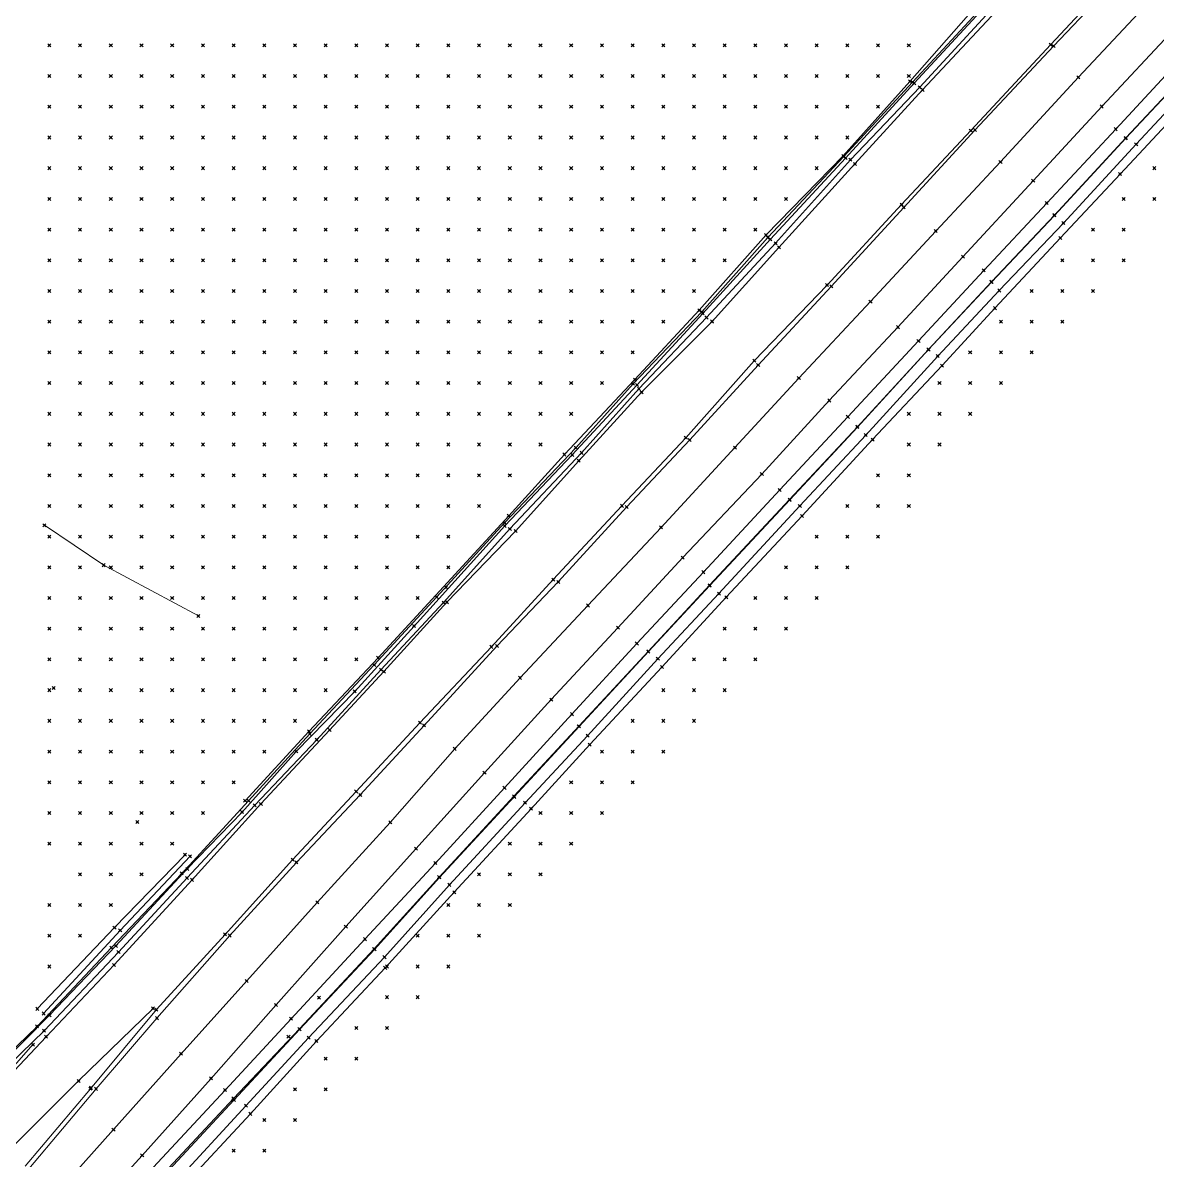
# Model space of a CAD drawing. Header units: metres. Extents: x 441556 to 446409, y 432338 to 461058.
# Drawn here: x 442041.4 to 442152.3, y 454195.7 to 454306.9 of the extents above; entities that cross this region are included whole.
import ezdxf

# ---------------------------------------------------------------- set-up
doc = ezdxf.new("R2010")
doc.units = ezdxf.units.M
doc.header["$MEASUREMENT"] = 0
doc.header["$PDMODE"] = 35
doc.header["$PDSIZE"] = 0.15
for name, color, linetype, lineweight in [('DTM-BRE-RevN_GRP_ CAROSABIL', 2, 'Continuous', 0), ('DTM-BRE-RevN_GRP_ACOSTAMENT', 2, 'Continuous', 0), ('DTM-BRE-RevN_GRP_AX', 2, 'Continuous', 0), ('DTM-BRE-RevN_GRP_PARAPET METALIC', 2, 'Continuous', 0), ('DTM-BRE-RevN_GRP_PARAPET NEW JERSEY', 2, 'Continuous', 0), ('DTM-BRE-RevN_GRP_SANT BETON SUS', 2, 'Continuous', 0), ('DTM-BRE-RevN_GRP_SANT PAMANT JOS', 2, 'Continuous', 0), ('DTM-BRE-RevN_GRP_TALUZ JOS', 2, 'Continuous', 0), ('DTM-BRE-RevN_GRP_TALUZ SUS', 2, 'Continuous', 0), ('DTM-BRE-RevN_GRP_ZID SPRIJIN JOS', 2, 'Continuous', 0), ('DTM-BRE-RevN_GRP_ZID SPRIJIN SUS', 2, 'Continuous', 0), ('DTM-NOK-RevN_LIDAR_co_lidar', 91, 'Continuous', 0), ('DTM-NOK-RevN_RTK', 32, 'Continuous', 0)]:
    doc.layers.add(name, color=color, linetype=linetype, lineweight=lineweight)

msp = doc.modelspace()

# ---------------------------------------------------------------- linework, layer by layer
at = {"layer": 'DTM-BRE-RevN_GRP_ CAROSABIL'}
for p, q in [((442129.318, 454300.295, 360.083), (442137.532, 454309.09, 360.111)), ((442146.826, 454298.672, 359.951), (442153.893, 454306.209, 359.98)), ((442122.704, 454293.058, 360.071), (442129.318, 454300.295, 360.083)), ((442140.127, 454291.414, 359.913), (442146.826, 454298.672, 359.951)), ((442115.283, 454284.91, 360.071), (442122.704, 454293.058, 360.071)), ((442133.267, 454283.988, 359.922), (442140.127, 454291.414, 359.913)), ((442108.746, 454277.665, 360.064), (442115.283, 454284.91, 360.071)), ((442126.91, 454277.111, 359.895), (442133.267, 454283.988, 359.922)), ((442101.859, 454270.751, 360.008), (442108.746, 454277.665, 360.064)), ((442120.203, 454269.953, 359.883), (442126.91, 454277.111, 359.895)), ((442095.72, 454264.072, 360.008), (442101.859, 454270.751, 360.008)), ((442113.611, 454262.762, 359.904), (442120.203, 454269.953, 359.883)), ((442089.541, 454257.199, 359.989), (442095.72, 454264.072, 360.008)), ((442105.883, 454254.597, 359.86), (442113.611, 454262.762, 359.904)), ((442082.842, 454250.25, 359.94), (442089.541, 454257.199, 359.989)), ((442099.542, 454247.751, 359.815), (442105.883, 454254.597, 359.86)), ((442076.671, 454243.463, 359.933), (442082.842, 454250.25, 359.94)), ((442093.027, 454240.733, 359.782), (442099.542, 454247.751, 359.815)), ((442071.366, 454237.753, 359.907), (442076.671, 454243.463, 359.933)), ((442086.505, 454233.594, 359.746), (442093.027, 454240.733, 359.782)), ((442064.653, 454230.538, 359.913), (442071.366, 454237.753, 359.907)), ((442079.804, 454226.168, 359.738), (442086.505, 454233.594, 359.746)), ((442057.93, 454223.126, 360.051), (442064.653, 454230.538, 359.913)), ((442072.96, 454218.561, 359.812), (442079.804, 454226.168, 359.738)), ((442050.313, 454214.808, 359.957), (442057.93, 454223.126, 360.051)), ((442066.12, 454210.896, 359.904), (442072.96, 454218.561, 359.812)), ((442043.668, 454207.798, 359.972), (442050.313, 454214.808, 359.957)), ((442059.783, 454203.73, 360.023), (442066.12, 454210.896, 359.904)), ((442036.666, 454200.374, 359.946), (442043.668, 454207.798, 359.972)), ((442053.057, 454196.206, 360.142), (442059.783, 454203.73, 360.023)), ((442046.368, 454188.865, 360.224), (442053.057, 454196.206, 360.142))]:
    msp.add_line(p, q, dxfattribs=at)
at = {"layer": 'DTM-BRE-RevN_GRP_ACOSTAMENT'}
for p, q in [((442149.178, 454295.596, 359.875), (442157.001, 454303.983, 359.86)), ((442142.2, 454288.06, 359.821), (442149.178, 454295.596, 359.875)), ((442136.042, 454281.54, 359.831), (442142.2, 454288.06, 359.821)), ((442129.882, 454274.937, 359.814), (442136.042, 454281.54, 359.831)), ((442122.944, 454267.382, 359.776), (442129.882, 454274.937, 359.814)), ((442116.327, 454260.267, 359.762), (442122.944, 454267.382, 359.776)), ((442108.508, 454251.903, 359.76), (442116.327, 454260.267, 359.762)), ((442102.51, 454245.432, 359.748), (442108.508, 454251.903, 359.76)), ((442095.725, 454238.125, 359.689), (442102.51, 454245.432, 359.748)), ((442089.385, 454231.289, 359.685), (442095.725, 454238.125, 359.689)), ((442082.078, 454223.397, 359.699), (442089.385, 454231.289, 359.685)), ((442075.726, 454216.38, 359.756), (442082.078, 454223.397, 359.699)), ((442068.424, 454208.562, 359.87), (442075.726, 454216.38, 359.756)), ((442061.982, 454201.777, 359.989), (442068.424, 454208.562, 359.87)), ((442054.719, 454193.974, 360.151), (442061.982, 454201.777, 359.989))]:
    msp.add_line(p, q, dxfattribs=at)
at = {"layer": 'DTM-BRE-RevN_GRP_AX'}
for p, q in [((442144.545, 454301.519, 360.037), (442150.877, 454308.274, 360.06)), ((442136.935, 454293.251, 360.005), (442144.545, 454301.519, 360.037)), ((442130.608, 454286.5, 360.006), (442136.935, 454293.251, 360.005)), ((442124.225, 454279.614, 359.987), (442130.608, 454286.5, 360.006)), ((442117.225, 454272.135, 360.007), (442124.225, 454279.614, 359.987)), ((442110.984, 454265.354, 359.976), (442117.225, 454272.135, 360.007)), ((442103.758, 454257.554, 359.967), (442110.984, 454265.354, 359.976)), ((442096.613, 454249.923, 359.916), (442103.758, 454257.554, 359.967)), ((442089.987, 454242.861, 359.866), (442096.613, 454249.923, 359.916)), ((442083.603, 454235.924, 359.839), (442089.987, 454242.861, 359.866)), ((442077.293, 454228.73, 359.825), (442083.603, 454235.924, 359.839)), ((442070.164, 454220.918, 359.872), (442077.293, 454228.73, 359.825)), ((442063.27, 454213.254, 359.952), (442070.164, 454220.918, 359.872)), ((442056.851, 454206.133, 360.061), (442063.27, 454213.254, 359.952)), ((442054.122, 454210.569, 360.044), (442046.848, 454203.481, 360.079)), ((442050.254, 454198.722, 360.094), (442056.851, 454206.133, 360.061)), ((442046.848, 454203.481, 360.079), (442040.258, 454196.908, 360.046)), ((442043.318, 454190.999, 360.149), (442050.254, 454198.722, 360.094))]:
    msp.add_line(p, q, dxfattribs=at)
at = {"layer": 'DTM-BRE-RevN_GRP_PARAPET METALIC'}
for p, q in [((442148.189, 454296.458, 359.878), (442155.943, 454304.826, 359.913)), ((442141.451, 454289.236, 359.858), (442148.189, 454296.458, 359.878)), ((442135.298, 454282.659, 359.844), (442141.451, 454289.236, 359.858)), ((442128.917, 454275.765, 359.826), (442135.298, 454282.659, 359.844)), ((442122.01, 454268.354, 359.826), (442128.917, 454275.765, 359.826)), ((442115.36, 454261.213, 359.84), (442122.01, 454268.354, 359.826)), ((442107.902, 454253.179, 359.791), (442115.36, 454261.213, 359.84)), ((442101.397, 454246.212, 359.758), (442107.902, 454253.179, 359.791)), ((442095.053, 454239.307, 359.726), (442101.397, 454246.212, 359.758)), ((442088.464, 454232.113, 359.695), (442095.053, 454239.307, 359.726)), ((442081.705, 454224.765, 359.703), (442088.464, 454232.113, 359.695)), ((442074.824, 454217.332, 359.795), (442081.705, 454224.765, 359.703)), ((442067.609, 454209.562, 359.893), (442074.824, 454217.332, 359.795)), ((442061.152, 454202.583, 360.011), (442067.609, 454209.562, 359.893)), ((442038.214, 454202.322, 359.839), (442042.377, 454207.029, 359.802)), ((442054.143, 454195.019, 360.164), (442061.152, 454202.583, 360.011))]:
    msp.add_line(p, q, dxfattribs=at)
at = {"layer": 'DTM-BRE-RevN_GRP_PARAPET NEW JERSEY'}
for p, q in [((442147.919, 454311.251, 360.178), (442141.838, 454304.717, 360.16)), ((442142.113, 454304.573, 360.118), (442148.294, 454311.06, 360.175)), ((442141.838, 454304.717, 360.16), (442134.035, 454296.314, 360.054)), ((442134.429, 454296.364, 360.046), (442142.113, 454304.573, 360.118)), ((442134.035, 454296.314, 360.054), (442127.265, 454289.081, 360.119)), ((442127.481, 454288.807, 360.099), (442134.429, 454296.364, 360.046)), ((442127.265, 454289.081, 360.119), (442119.978, 454281.225, 360.117)), ((442120.392, 454281.092, 360.092), (442127.481, 454288.807, 360.099)), ((442119.978, 454281.225, 360.117), (442112.876, 454273.837, 360.107)), ((442113.253, 454273.41, 360.07), (442120.392, 454281.092, 360.092)), ((442112.876, 454273.837, 360.107), (442106.181, 454266.314, 360.166)), ((442106.558, 454266.095, 360.083), (442113.253, 454273.41, 360.07)), ((442106.181, 454266.314, 360.166), (442099.933, 454259.661, 360.088)), ((442100.396, 454259.534, 360.076), (442106.558, 454266.095, 360.083)), ((442099.933, 454259.661, 360.088), (442093.224, 454252.456, 360.076)), ((442093.716, 454252.23, 360.074), (442100.396, 454259.534, 360.076)), ((442093.224, 454252.456, 360.076), (442087.178, 454245.889, 360.017)), ((442087.724, 454245.964, 360.054), (442093.716, 454252.23, 360.074)), ((442080.603, 454238.207, 360.014), (442087.724, 454245.964, 360.054)), ((442087.178, 454245.889, 360.017), (442080.198, 454238.471, 359.983)), ((442080.198, 454238.471, 359.983), (442073.966, 454231.752, 359.97)), ((442074.366, 454231.42, 359.958), (442080.603, 454238.207, 360.014)), ((442073.966, 454231.752, 359.97), (442067.76, 454225.091, 360.052)), ((442068.12, 454224.833, 360.008), (442074.366, 454231.42, 359.958)), ((442067.76, 454225.091, 360.052), (442061.156, 454217.799, 360.003)), ((442061.608, 454217.686, 359.991), (442068.12, 454224.833, 360.008)), ((442061.156, 454217.799, 360.003), (442054.444, 454210.444, 360.031)), ((442054.498, 454209.613, 360.048), (442061.608, 454217.686, 359.991)), ((442054.444, 454210.444, 360.031), (442048, 454202.72, 360.095)), ((442048.551, 454202.711, 360.081), (442054.498, 454209.613, 360.048)), ((442048, 454202.72, 360.095), (442041.626, 454195.147, 360.116)), ((442041.989, 454194.9, 360.191), (442048.551, 454202.711, 360.081))]:
    msp.add_line(p, q, dxfattribs=at)
at = {"layer": 'DTM-BRE-RevN_GRP_SANT BETON SUS'}
for p, q in [((442128.336, 454301.043, 359.952), (442136.539, 454309.884, 359.992)), ((442137.128, 454309.337, 359.967), (442129.036, 454300.554, 359.957)), ((442121.609, 454293.788, 359.906), (442128.336, 454301.043, 359.952)), ((442129.036, 454300.554, 359.957), (442122.269, 454293.467, 359.924)), ((442114.19, 454285.874, 359.946), (442121.609, 454293.788, 359.906)), ((442122.269, 454293.467, 359.924), (442114.956, 454285.307, 359.923)), ((442107.746, 454278.596, 359.935), (442114.19, 454285.874, 359.946)), ((442114.956, 454285.307, 359.923), (442108.199, 454278.056, 359.95)), ((442101.026, 454271.59, 359.958), (442107.746, 454278.596, 359.935)), ((442108.199, 454278.056, 359.95), (442101.595, 454271.088, 359.912)), ((442095.436, 454265.335, 359.88), (442101.026, 454271.59, 359.958)), ((442101.595, 454271.088, 359.912), (442095.998, 454264.834, 359.882)), ((442088.475, 454258.012, 359.852), (442095.436, 454265.335, 359.88)), ((442095.998, 454264.834, 359.882), (442088.981, 454257.403, 359.842)), ((442081.835, 454250.757, 359.852), (442088.475, 454258.012, 359.852)), ((442088.981, 454257.403, 359.842), (442082.507, 454250.211, 359.824)), ((442075.723, 454244.122, 359.804), (442081.835, 454250.757, 359.852)), ((442082.507, 454250.211, 359.824), (442076.385, 454243.645, 359.804)), ((442069.429, 454237.385, 359.811), (442075.723, 454244.122, 359.804)), ((442076.385, 454243.645, 359.804), (442070.115, 454236.816, 359.804)), ((442063.449, 454230.848, 359.791), (442069.429, 454237.385, 359.811)), ((442070.115, 454236.816, 359.804), (442064.059, 454230.411, 359.823)), ((442056.924, 454223.754, 359.752), (442063.449, 454230.848, 359.791)), ((442064.059, 454230.411, 359.823), (442057.44, 454223.314, 359.797)), ((442050.042, 454216.504, 359.725), (442056.924, 454223.754, 359.752)), ((442057.44, 454223.314, 359.797), (442050.738, 454216.064, 359.801)), ((442042.783, 454208.808, 359.707), (442050.042, 454216.504, 359.725)), ((442050.738, 454216.064, 359.801), (442043.467, 454208.382, 359.752)), ((442037.904, 454204.076, 359.64), (442042.783, 454208.808, 359.707)), ((442043.467, 454208.382, 359.752), (442038.627, 454203.671, 359.65))]:
    msp.add_line(p, q, dxfattribs=at)
at = {"layer": 'DTM-BRE-RevN_GRP_SANT PAMANT JOS'}
for p, q in [((442128.501, 454300.95, 359.734), (442136.698, 454309.827, 359.793)), ((442121.799, 454293.629, 359.712), (442128.501, 454300.95, 359.734)), ((442114.441, 454285.694, 359.74), (442121.799, 454293.629, 359.712)), ((442107.837, 454278.462, 359.747), (442114.441, 454285.694, 359.74)), ((442101.407, 454271.458, 359.73), (442107.837, 454278.462, 359.747)), ((442095.086, 454264.645, 359.725), (442101.407, 454271.458, 359.73)), ((442088.481, 454257.703, 359.697), (442095.086, 454264.645, 359.725)), ((442079.62, 454247.92, 359.683), (442088.481, 454257.703, 359.697)), ((442073.824, 454241.533, 359.669), (442079.62, 454247.92, 359.683)), ((442068.102, 454235.671, 359.626), (442073.824, 454241.533, 359.669)), ((442062.815, 454229.749, 359.578), (442068.102, 454235.671, 359.626)), ((442057.455, 454224.196, 359.606), (442062.815, 454229.749, 359.578)), ((442050.478, 454216.674, 359.553), (442057.455, 454224.196, 359.606)), ((442043.995, 454209.892, 359.509), (442050.478, 454216.674, 359.553)), ((442038.083, 454203.921, 359.604), (442043.995, 454209.892, 359.509))]:
    msp.add_line(p, q, dxfattribs=at)
at = {"layer": 'DTM-BRE-RevN_GRP_TALUZ JOS'}
for p, q in [((442128.088, 454301.126, 359.951), (442136.146, 454310.292, 359.916)), ((442121.564, 454293.845, 359.921), (442128.088, 454301.126, 359.951)), ((442114.02, 454286.12, 359.883), (442121.564, 454293.845, 359.921)), ((442107.497, 454278.761, 359.925), (442114.02, 454286.12, 359.883)), ((442101.212, 454271.995, 359.986), (442107.497, 454278.761, 359.925)), ((442094.313, 454264.674, 359.944), (442101.212, 454271.995, 359.986)), ((442088.887, 454258.687, 359.887), (442094.313, 454264.674, 359.944)), ((442076.113, 454244.81, 359.865), (442088.887, 454258.687, 359.887)), ((442069.35, 454237.625, 359.796), (442076.113, 454244.81, 359.865)), ((442063.119, 454230.852, 359.807), (442069.35, 454237.625, 359.796))]:
    msp.add_line(p, q, dxfattribs=at)
at = {"layer": 'DTM-BRE-RevN_GRP_TALUZ SUS'}
for p, q in [((442043.504, 454257.766, 384.987), (442049.296, 454253.862, 379.798)), ((442049.296, 454253.862, 379.798), (442058.547, 454248.901, 373.998))]:
    msp.add_line(p, q, dxfattribs=at)
at = {"layer": 'DTM-BRE-RevN_GRP_ZID SPRIJIN JOS'}
for p, q in [((442154.065, 454297.903, 355.5), (442148.619, 454292.073, 355.509)), ((442148.619, 454292.073, 355.509), (442142.79, 454285.824, 355.528)), ((442142.79, 454285.824, 355.528), (442136.384, 454278.968, 355.521)), ((442136.384, 454278.968, 355.521), (442131.227, 454273.358, 355.55)), ((442131.227, 454273.358, 355.55), (442124.438, 454266.126, 355.722)), ((442124.438, 454266.126, 355.722), (442117.546, 454258.679, 355.561)), ((442117.546, 454258.679, 355.561), (442110.138, 454250.733, 355.558)), ((442110.138, 454250.733, 355.558), (442103.842, 454243.911, 355.569)), ((442103.842, 454243.911, 355.569), (442096.788, 454236.33, 355.614)), ((442096.788, 454236.33, 355.614), (442091.055, 454230.072, 355.493)), ((442091.055, 454230.072, 355.493), (442083.548, 454221.91, 355.51)), ((442050.904, 454218.189, 359.696), (442057.739, 454225.423, 359.908)), ((442083.548, 454221.91, 355.51), (442076.802, 454214.53, 355.521)), ((442043.426, 454210.066, 359.708), (442050.904, 454218.189, 359.696)), ((442076.802, 454214.53, 355.521), (442070.077, 454207.377, 355.682)), ((442070.077, 454207.377, 355.682), (442063.627, 454200.27, 355.606)), ((442063.627, 454200.27, 355.606), (442055.904, 454191.975, 355.683))]:
    msp.add_line(p, q, dxfattribs=at)
at = {"layer": 'DTM-BRE-RevN_GRP_ZID SPRIJIN SUS'}
for p, q in [((442149.173, 454295.561, 359.896), (442157.024, 454303.942, 359.972)), ((442157.883, 454303.264, 360.013), (442150.192, 454294.983, 359.932)), ((442142.205, 454288.027, 359.844), (442149.173, 454295.561, 359.896)), ((442150.192, 454294.983, 359.932), (442143.075, 454287.288, 359.869)), ((442136.056, 454281.522, 359.862), (442142.205, 454288.027, 359.844)), ((442143.075, 454287.288, 359.869), (442136.807, 454280.696, 359.846)), ((442129.9, 454274.925, 359.827), (442136.056, 454281.522, 359.862)), ((442136.807, 454280.696, 359.846), (442130.8, 454274.289, 359.842)), ((442122.95, 454267.351, 359.827), (442129.9, 454274.925, 359.827)), ((442130.8, 454274.289, 359.842), (442123.758, 454266.569, 359.836)), ((442116.341, 454260.248, 359.82), (442122.95, 454267.351, 359.827)), ((442123.758, 454266.569, 359.836), (442117.324, 454259.646, 359.889)), ((442108.514, 454251.87, 359.867), (442116.341, 454260.248, 359.82)), ((442117.324, 454259.646, 359.889), (442109.417, 454251.086, 359.854)), ((442102.529, 454245.421, 359.826), (442108.514, 454251.87, 359.867)), ((442109.417, 454251.086, 359.854), (442103.447, 454244.723, 359.806)), ((442095.754, 454238.12, 359.8), (442102.529, 454245.421, 359.826)), ((442103.447, 454244.723, 359.806), (442096.577, 454237.207, 359.79)), ((442089.414, 454231.231, 359.756), (442095.754, 454238.12, 359.8)), ((442096.577, 454237.207, 359.79), (442090.466, 454230.662, 359.769)), ((442082.103, 454223.362, 359.781), (442089.414, 454231.231, 359.756)), ((442090.466, 454230.662, 359.769), (442083.077, 454222.639, 359.782)), ((442057.248, 454225.577, 361.723), (442050.349, 454218.46, 362.32)), ((442075.767, 454216.328, 359.813), (442082.103, 454223.362, 359.781)), ((442083.077, 454222.639, 359.782), (442076.736, 454215.569, 359.812)), ((442050.349, 454218.46, 362.32), (442042.805, 454210.521, 363.006)), ((442068.456, 454208.529, 359.863), (442075.767, 454216.328, 359.813)), ((442076.736, 454215.569, 359.812), (442069.319, 454207.702, 359.872)), ((442062.015, 454201.609, 359.896), (442068.456, 454208.529, 359.863)), ((442069.319, 454207.702, 359.872), (442063.188, 454201.056, 359.9)), ((442054.831, 454193.884, 359.921), (442062.015, 454201.609, 359.896)), ((442063.188, 454201.056, 359.9), (442055.736, 454192.977, 359.942))]:
    msp.add_line(p, q, dxfattribs=at)
at = {"layer": 'DTM-NOK-RevN_LIDAR_co_lidar'}
for p in [(442043.991, 454304.642, 412.219), (442046.99, 454304.642, 410.718), (442049.989, 454304.642, 409.358), (442052.989, 454304.642, 407.999), (442055.988, 454304.642, 406.339), (442058.988, 454304.642, 404.776), (442061.987, 454304.642, 403.3), (442064.986, 454304.642, 401.587), (442067.986, 454304.642, 399.807), (442070.985, 454304.642, 398.123), (442073.984, 454304.642, 396.471), (442076.984, 454304.642, 394.734), (442079.983, 454304.642, 392.881), (442082.982, 454304.642, 391.569), (442085.982, 454304.642, 389.519), (442088.981, 454304.642, 387.37), (442091.98, 454304.642, 386.118), (442094.98, 454304.642, 384.931), (442097.979, 454304.642, 383.715), (442100.978, 454304.642, 382.396), (442103.978, 454304.642, 380.742), (442106.977, 454304.642, 378.959), (442109.976, 454304.642, 377.028), (442112.976, 454304.642, 374.869), (442115.975, 454304.642, 373.033), (442118.974, 454304.642, 370.514), (442121.974, 454304.642, 367.187), (442124.973, 454304.642, 364.562), (442127.972, 454304.642, 362.217), (442043.991, 454301.643, 410.797), (442046.99, 454301.643, 409.263), (442049.989, 454301.643, 407.78), (442052.989, 454301.643, 406.236), (442055.988, 454301.643, 404.867), (442058.988, 454301.643, 403.531), (442061.987, 454301.643, 401.809), (442064.986, 454301.643, 400.118), (442067.986, 454301.643, 398.398), (442070.985, 454301.643, 396.77), (442073.984, 454301.643, 395.064), (442076.984, 454301.643, 393.323), (442079.983, 454301.643, 391.478), (442082.982, 454301.643, 390.266), (442085.982, 454301.643, 388.035), (442088.981, 454301.643, 386.051), (442091.98, 454301.643, 384.875), (442094.98, 454301.643, 383.861), (442097.979, 454301.643, 382.641), (442100.978, 454301.643, 381.199), (442103.978, 454301.643, 379.643), (442106.977, 454301.643, 377.814), (442109.976, 454301.643, 375.808), (442112.976, 454301.643, 373.779), (442115.975, 454301.643, 371.755), (442118.974, 454301.643, 368.738), (442121.974, 454301.643, 365.209), (442124.973, 454301.643, 362.741), (442127.972, 454301.643, 360.911), (442043.991, 454298.644, 409.058), (442046.99, 454298.644, 407.693), (442049.989, 454298.644, 406.121), (442052.989, 454298.644, 404.458), (442055.988, 454298.644, 403.096), (442058.988, 454298.644, 401.745), (442061.987, 454298.644, 400.13), (442064.986, 454298.644, 398.566), (442067.986, 454298.644, 396.844), (442070.985, 454298.644, 395.304), (442073.984, 454298.644, 393.594), (442076.984, 454298.644, 391.779), (442079.983, 454298.644, 390.21), (442082.982, 454298.644, 388.427), (442085.982, 454298.644, 386.472), (442088.981, 454298.644, 384.813), (442091.98, 454298.644, 383.731), (442094.98, 454298.644, 382.765), (442097.979, 454298.644, 381.483), (442100.978, 454298.644, 379.91), (442103.978, 454298.644, 378.401), (442106.977, 454298.644, 376.619), (442109.976, 454298.644, 374.675), (442112.976, 454298.644, 372.733), (442115.975, 454298.644, 369.84), (442118.974, 454298.644, 366.238), (442121.974, 454298.644, 363.125), (442124.973, 454298.644, 360.969), (442043.991, 454295.644, 406.994), (442046.99, 454295.644, 405.802), (442049.989, 454295.644, 404.39), (442052.989, 454295.644, 402.882), (442055.988, 454295.644, 401.391), (442058.988, 454295.644, 399.878), (442061.987, 454295.644, 398.406), (442064.986, 454295.644, 396.966), (442067.986, 454295.644, 395.286), (442070.985, 454295.644, 393.722), (442073.984, 454295.644, 392.037), (442076.984, 454295.644, 390.171), (442079.983, 454295.644, 388.678), (442082.982, 454295.644, 386.507), (442085.982, 454295.644, 384.933), (442088.981, 454295.644, 383.585), (442091.98, 454295.644, 382.58), (442094.98, 454295.644, 381.602), (442097.979, 454295.644, 380.126), (442100.978, 454295.644, 378.604), (442103.978, 454295.644, 377.113), (442106.977, 454295.644, 375.384), (442109.976, 454295.644, 373.523), (442112.976, 454295.644, 371.325), (442115.975, 454295.644, 367.613), (442118.974, 454295.644, 363.641), (442121.974, 454295.644, 361.259), (442043.991, 454292.645, 405.332), (442046.99, 454292.645, 404.033), (442049.989, 454292.645, 402.696), (442052.989, 454292.645, 401.272), (442055.988, 454292.645, 399.747), (442058.988, 454292.645, 398.165), (442061.987, 454292.645, 396.69), (442064.986, 454292.645, 395.397), (442067.986, 454292.645, 393.843), (442070.985, 454292.645, 392.102), (442073.984, 454292.645, 390.452), (442076.984, 454292.645, 388.584), (442079.983, 454292.645, 386.962), (442082.982, 454292.645, 384.989), (442085.982, 454292.645, 383.566), (442088.981, 454292.645, 382.495), (442091.98, 454292.645, 381.476), (442094.98, 454292.645, 380.237), (442097.979, 454292.645, 378.669), (442100.978, 454292.645, 377.2), (442103.978, 454292.645, 375.729), (442106.977, 454292.645, 373.99), (442109.976, 454292.645, 372.126), (442112.976, 454292.645, 369.135), (442115.975, 454292.645, 364.912), (442118.974, 454292.645, 361.518), (442151.967, 454292.645, 355.57), (442043.991, 454289.646, 403.989), (442046.99, 454289.646, 402.565), (442049.989, 454289.646, 401.159), (442052.989, 454289.646, 399.641), (442055.988, 454289.646, 397.955), (442058.988, 454289.646, 396.283), (442061.987, 454289.646, 394.852), (442064.986, 454289.646, 393.629), (442067.986, 454289.646, 392.146), (442070.985, 454289.646, 390.447), (442073.984, 454289.646, 388.775), (442076.984, 454289.646, 386.951), (442079.983, 454289.646, 385.29), (442082.982, 454289.646, 383.513), (442085.982, 454289.646, 382.312), (442088.981, 454289.646, 381.373), (442091.98, 454289.646, 380.35), (442094.98, 454289.646, 378.761), (442097.979, 454289.646, 377.282), (442100.978, 454289.646, 375.725), (442103.978, 454289.646, 374.26), (442106.977, 454289.646, 372.492), (442109.976, 454289.646, 369.901), (442112.976, 454289.646, 365.801), (442115.975, 454289.646, 361.995), (442148.968, 454289.646, 355.554), (442151.967, 454289.646, 355.378), (442043.991, 454286.646, 402.413), (442046.99, 454286.646, 400.958), (442049.989, 454286.646, 399.528), (442052.989, 454286.646, 398.016), (442055.988, 454286.646, 396.35), (442058.988, 454286.646, 394.674), (442061.987, 454286.646, 393.152), (442064.986, 454286.646, 391.829), (442067.986, 454286.646, 390.473), (442070.985, 454286.646, 388.811), (442073.984, 454286.646, 387.083), (442076.984, 454286.646, 385.381), (442079.983, 454286.646, 383.632), (442082.982, 454286.646, 381.981), (442085.982, 454286.646, 381.084), (442088.981, 454286.646, 380.251), (442091.98, 454286.646, 379.017), (442094.98, 454286.646, 377.4), (442097.979, 454286.646, 375.859), (442100.978, 454286.646, 374.17), (442103.978, 454286.646, 372.637), (442106.977, 454286.646, 370.276), (442109.976, 454286.646, 366.223), (442112.976, 454286.646, 362.182), (442145.968, 454286.646, 355.537), (442148.968, 454286.646, 355.366), (442043.991, 454283.647, 400.721), (442046.99, 454283.647, 399.348), (442049.989, 454283.647, 397.952), (442052.989, 454283.647, 396.386), (442055.988, 454283.647, 394.813), (442058.988, 454283.647, 393.307), (442061.987, 454283.647, 391.857), (442064.986, 454283.647, 390.438), (442067.986, 454283.647, 389.111), (442070.985, 454283.647, 387.361), (442073.984, 454283.647, 385.427), (442076.984, 454283.647, 383.712), (442079.983, 454283.647, 382.107), (442082.982, 454283.647, 380.664), (442085.982, 454283.647, 379.962), (442088.981, 454283.647, 378.903), (442091.98, 454283.647, 377.46), (442094.98, 454283.647, 375.942), (442097.979, 454283.647, 374.075), (442100.978, 454283.647, 371.99), (442103.978, 454283.647, 369.867), (442106.977, 454283.647, 366.552), (442109.976, 454283.647, 362.495), (442142.969, 454283.647, 355.733), (442145.968, 454283.647, 355.332), (442148.968, 454283.647, 355.241), (442043.991, 454280.648, 398.689), (442046.99, 454280.648, 397.429), (442049.989, 454280.648, 396.266), (442052.989, 454280.648, 394.668), (442055.988, 454280.648, 393.087), (442058.988, 454280.648, 391.729), (442061.987, 454280.648, 390.401), (442064.986, 454280.648, 388.859), (442067.986, 454280.648, 387.499), (442070.985, 454280.648, 385.724), (442073.984, 454280.648, 384.009), (442076.984, 454280.648, 382.125), (442079.983, 454280.648, 380.706), (442082.982, 454280.648, 379.616), (442085.982, 454280.648, 378.897), (442088.981, 454280.648, 377.486), (442091.98, 454280.648, 375.894), (442094.98, 454280.648, 374.343), (442097.979, 454280.648, 372.006), (442100.978, 454280.648, 368.822), (442103.978, 454280.648, 365.522), (442106.977, 454280.648, 362.589), (442139.97, 454280.648, 355.465), (442142.969, 454280.648, 355.391), (442145.968, 454280.648, 355.221), (442043.991, 454277.648, 396.702), (442046.99, 454277.648, 395.525), (442049.989, 454277.648, 394.382), (442052.989, 454277.648, 392.746), (442055.988, 454277.648, 391.133), (442058.988, 454277.648, 389.867), (442061.987, 454277.648, 388.454), (442064.986, 454277.648, 387.042), (442067.986, 454277.648, 385.835), (442070.985, 454277.648, 384.098), (442073.984, 454277.648, 382.435), (442076.984, 454277.648, 380.659), (442079.983, 454277.648, 379.35), (442082.982, 454277.648, 378.554), (442085.982, 454277.648, 377.59), (442088.981, 454277.648, 376.13), (442091.98, 454277.648, 374.436), (442094.98, 454277.648, 372.643), (442097.979, 454277.648, 369.773), (442100.978, 454277.648, 365.973), (442103.978, 454277.648, 362.34), (442136.97, 454277.648, 355.571), (442139.97, 454277.648, 355.338), (442142.969, 454277.648, 355.234), (442043.991, 454274.649, 394.999), (442046.99, 454274.649, 393.465), (442049.989, 454274.649, 392.283), (442052.989, 454274.649, 390.943), (442055.988, 454274.649, 389.378), (442058.988, 454274.649, 387.993), (442061.987, 454274.649, 386.644), (442064.986, 454274.649, 385.502), (442067.986, 454274.649, 384.14), (442070.985, 454274.649, 382.373), (442073.984, 454274.649, 380.838), (442076.984, 454274.649, 379.205), (442079.983, 454274.649, 378.229), (442082.982, 454274.649, 377.407), (442085.982, 454274.649, 376.04), (442088.981, 454274.649, 374.699), (442091.98, 454274.649, 372.75), (442094.98, 454274.649, 371.029), (442097.979, 454274.649, 366.493), (442100.978, 454274.649, 362.85), (442133.971, 454274.649, 355.787), (442136.97, 454274.649, 355.357), (442139.97, 454274.649, 355.238), (442043.991, 454271.65, 393.492), (442046.99, 454271.65, 391.809), (442049.989, 454271.65, 390.262), (442052.989, 454271.65, 389.021), (442055.988, 454271.65, 387.618), (442058.988, 454271.65, 386.126), (442061.987, 454271.65, 384.816), (442064.986, 454271.65, 383.672), (442067.986, 454271.65, 382.481), (442070.985, 454271.65, 380.663), (442073.984, 454271.65, 379.145), (442076.984, 454271.65, 377.946), (442079.983, 454271.65, 377.041), (442082.982, 454271.65, 375.787), (442085.982, 454271.65, 374.291), (442088.981, 454271.65, 372.902), (442091.98, 454271.65, 371.089), (442094.98, 454271.65, 368.68), (442097.979, 454271.65, 363.559), (442130.972, 454271.65, 355.981), (442133.971, 454271.65, 355.444), (442136.97, 454271.65, 355.255), (442043.991, 454268.65, 391.449), (442046.99, 454268.65, 390.34), (442049.989, 454268.65, 388.698), (442052.989, 454268.65, 386.824), (442055.988, 454268.65, 385.457), (442058.988, 454268.65, 384.345), (442061.987, 454268.65, 383.033), (442064.986, 454268.65, 381.764), (442067.986, 454268.65, 380.415), (442070.985, 454268.65, 378.93), (442073.984, 454268.65, 377.513), (442076.984, 454268.65, 376.519), (442079.983, 454268.65, 375.17), (442082.982, 454268.65, 373.321), (442085.982, 454268.65, 372.07), (442088.981, 454268.65, 370.776), (442091.98, 454268.65, 369.024), (442094.98, 454268.65, 364.023), (442127.972, 454268.65, 355.841), (442130.972, 454268.65, 355.449), (442133.971, 454268.65, 355.321), (442043.991, 454265.651, 389.607), (442046.99, 454265.651, 388.313), (442049.989, 454265.651, 386.805), (442052.989, 454265.651, 385.018), (442055.988, 454265.651, 383.674), (442058.988, 454265.651, 382.752), (442061.987, 454265.651, 381.512), (442064.986, 454265.651, 380.481), (442067.986, 454265.651, 378.949), (442070.985, 454265.651, 377.562), (442073.984, 454265.651, 376.298), (442076.984, 454265.651, 375.174), (442079.983, 454265.651, 373.11), (442082.982, 454265.651, 370.96), (442085.982, 454265.651, 369.809), (442088.981, 454265.651, 368.5), (442091.98, 454265.651, 364.581), (442127.972, 454265.651, 355.475), (442130.972, 454265.651, 355.314), (442043.991, 454262.652, 387.47), (442046.99, 454262.652, 386.285), (442049.989, 454262.652, 385.054), (442052.989, 454262.652, 383.596), (442055.988, 454262.652, 381.951), (442058.988, 454262.652, 380.768), (442061.987, 454262.652, 380.027), (442064.986, 454262.652, 378.718), (442067.986, 454262.652, 377.317), (442070.985, 454262.652, 376.253), (442073.984, 454262.652, 375.455), (442076.984, 454262.652, 373.505), (442079.983, 454262.652, 370.979), (442082.982, 454262.652, 368.671), (442085.982, 454262.652, 366.962), (442088.981, 454262.652, 363.928), (442124.973, 454262.652, 355.495), (442127.972, 454262.652, 355.302), (442043.991, 454259.652, 385.378), (442046.99, 454259.652, 384.382), (442049.989, 454259.652, 383.093), (442052.989, 454259.652, 381.883), (442055.988, 454259.652, 380.462), (442058.988, 454259.652, 378.942), (442061.987, 454259.652, 378.14), (442064.986, 454259.652, 377.297), (442067.986, 454259.652, 376.075), (442070.985, 454259.652, 374.949), (442073.984, 454259.652, 374.065), (442076.984, 454259.652, 372.199), (442079.983, 454259.652, 369.69), (442082.982, 454259.652, 366.903), (442085.982, 454259.652, 363.903), (442121.974, 454259.652, 355.557), (442124.973, 454259.652, 355.357), (442127.972, 454259.652, 354.826), (442043.991, 454256.653, 383.346), (442046.99, 454256.653, 382.531), (442049.989, 454256.653, 381.226), (442052.989, 454256.653, 379.939), (442055.988, 454256.653, 378.751), (442058.988, 454256.653, 377.384), (442061.987, 454256.653, 376.257), (442064.986, 454256.653, 375.483), (442067.986, 454256.653, 374.23), (442070.985, 454256.653, 373.018), (442073.984, 454256.653, 371.647), (442076.984, 454256.653, 370.016), (442079.983, 454256.653, 368.503), (442082.982, 454256.653, 364.44), (442118.974, 454256.653, 355.554), (442121.974, 454256.653, 355.393), (442124.973, 454256.653, 354.953), (442043.991, 454253.654, 381.018), (442046.99, 454253.654, 380.21), (442049.989, 454253.654, 379.185), (442052.989, 454253.654, 377.977), (442055.988, 454253.654, 376.878), (442058.988, 454253.654, 375.649), (442061.987, 454253.654, 374.367), (442064.986, 454253.654, 373.376), (442067.986, 454253.654, 372.444), (442070.985, 454253.654, 371.168), (442073.984, 454253.654, 369.585), (442076.984, 454253.654, 367.764), (442079.983, 454253.654, 365.13), (442082.982, 454253.654, 361.322), (442115.975, 454253.654, 355.596), (442118.974, 454253.654, 355.393), (442121.974, 454253.654, 355.045), (442043.991, 454250.654, 378.74), (442046.99, 454250.654, 377.866), (442049.989, 454250.654, 377.091), (442052.989, 454250.654, 376.172), (442055.988, 454250.654, 375.256), (442058.988, 454250.654, 374.215), (442061.987, 454250.654, 372.464), (442064.986, 454250.654, 370.677), (442067.986, 454250.654, 369.744), (442070.985, 454250.654, 368.488), (442073.984, 454250.654, 367.236), (442076.984, 454250.654, 365.621), (442079.983, 454250.654, 361.526), (442112.976, 454250.654, 355.5), (442115.975, 454250.654, 355.349), (442118.974, 454250.654, 355.035), (442043.991, 454247.655, 376.643), (442046.99, 454247.655, 375.704), (442049.989, 454247.655, 374.926), (442052.989, 454247.655, 374.235), (442055.988, 454247.655, 373.644), (442058.988, 454247.655, 372.56), (442061.987, 454247.655, 370.432), (442064.986, 454247.655, 368.229), (442067.986, 454247.655, 367.01), (442070.985, 454247.655, 366.04), (442073.984, 454247.655, 364.58), (442076.984, 454247.655, 362.07), (442109.976, 454247.655, 355.661), (442112.976, 454247.655, 355.352), (442115.975, 454247.655, 355.03), (442043.991, 454244.655, 374.913), (442046.99, 454244.655, 373.672), (442049.989, 454244.655, 372.941), (442052.989, 454244.655, 372.574), (442055.988, 454244.655, 371.895), (442058.988, 454244.655, 370.648), (442061.987, 454244.655, 368.664), (442064.986, 454244.655, 366.127), (442067.986, 454244.655, 364.411), (442070.985, 454244.655, 363.636), (442073.984, 454244.655, 361.825), (442106.977, 454244.655, 355.703), (442109.976, 454244.655, 355.339), (442112.976, 454244.655, 355.034), (442043.991, 454241.656, 372.999), (442046.99, 454241.656, 371.8), (442049.989, 454241.656, 371.02), (442052.989, 454241.656, 370.624), (442055.988, 454241.656, 369.814), (442058.988, 454241.656, 368.587), (442061.987, 454241.656, 366.746), (442064.986, 454241.656, 364.079), (442067.986, 454241.656, 362.532), (442070.985, 454241.656, 361.487), (442103.978, 454241.656, 355.613), (442106.977, 454241.656, 355.295), (442109.976, 454241.656, 355.075), (442043.991, 454238.657, 371.389), (442046.99, 454238.657, 370.204), (442049.989, 454238.657, 369.221), (442052.989, 454238.657, 368.543), (442055.988, 454238.657, 367.539), (442058.988, 454238.657, 366.001), (442061.987, 454238.657, 364.177), (442064.986, 454238.657, 362.195), (442067.986, 454238.657, 361.094), (442100.978, 454238.657, 355.756), (442103.978, 454238.657, 355.255), (442106.977, 454238.657, 355.07), (442043.991, 454235.657, 369.918), (442046.99, 454235.657, 368.806), (442049.989, 454235.657, 367.603), (442052.989, 454235.657, 366.485), (442055.988, 454235.657, 365.299), (442058.988, 454235.657, 363.685), (442061.987, 454235.657, 362.05), (442064.986, 454235.657, 360.875), (442097.979, 454235.657, 355.787), (442100.978, 454235.657, 355.306), (442103.978, 454235.657, 355.132), (442043.991, 454232.658, 368.512), (442046.99, 454232.658, 367.392), (442049.989, 454232.658, 366.181), (442052.989, 454232.658, 364.848), (442055.988, 454232.658, 363.519), (442058.988, 454232.658, 362.193), (442061.987, 454232.658, 360.998), (442094.98, 454232.658, 355.915), (442097.979, 454232.658, 355.301), (442100.978, 454232.658, 355.188), (442043.991, 454229.659, 367.342), (442046.99, 454229.659, 366.248), (442049.989, 454229.659, 365.175), (442052.989, 454229.659, 363.911), (442055.988, 454229.659, 362.56), (442058.988, 454229.659, 361.286), (442091.98, 454229.659, 356.018), (442094.98, 454229.659, 355.363), (442097.979, 454229.659, 355.23), (442043.991, 454226.659, 366.769), (442046.99, 454226.659, 365.855), (442049.989, 454226.659, 364.855), (442052.989, 454226.659, 363.667), (442055.988, 454226.659, 362.085), (442088.981, 454226.659, 355.706), (442091.98, 454226.659, 355.328), (442094.98, 454226.659, 355.242), (442046.99, 454223.66, 365.59), (442049.989, 454223.66, 364.664), (442052.989, 454223.66, 363.024), (442085.982, 454223.66, 355.992), (442088.981, 454223.66, 355.369), (442091.98, 454223.66, 355.287), (442043.991, 454220.661, 365.101), (442046.99, 454220.661, 364.736), (442049.989, 454220.661, 363.505), (442082.982, 454220.661, 355.951), (442085.982, 454220.661, 355.37), (442088.981, 454220.661, 355.285), (442043.991, 454217.661, 364.249), (442046.99, 454217.661, 363.322), (442079.983, 454217.661, 356.357), (442082.982, 454217.661, 355.361), (442085.982, 454217.661, 355.277), (442043.991, 454214.662, 363.072), (442076.984, 454214.662, 356.837), (442079.983, 454214.662, 355.444), (442082.982, 454214.662, 355.306), (442076.984, 454211.663, 355.553), (442079.983, 454211.663, 355.412), (442073.984, 454208.663, 355.512), (442076.984, 454208.663, 355.429), (442070.985, 454205.664, 355.695), (442073.984, 454205.664, 355.502), (442067.986, 454202.665, 355.711), (442070.985, 454202.665, 355.553), (442064.986, 454199.665, 355.71), (442067.986, 454199.665, 355.656), (442061.987, 454196.666, 355.958), (442064.986, 454196.666, 355.689)]:
    msp.add_point(p, dxfattribs=at)
at = {"layer": 'DTM-NOK-RevN_RTK'}
for p in [(442141.838, 454304.717, 360.16), (442142.113, 454304.573, 360.118), (442144.545, 454301.519, 360.037), (442128.088, 454301.126, 359.951), (442128.336, 454301.043, 359.952), (442128.501, 454300.95, 359.734), (442129.036, 454300.554, 359.957), (442129.318, 454300.295, 360.083), (442146.826, 454298.672, 359.951), (442134.035, 454296.314, 360.054), (442134.429, 454296.364, 360.046), (442148.189, 454296.458, 359.878), (442149.173, 454295.561, 359.896), (442149.178, 454295.596, 359.875), (442150.192, 454294.983, 359.932), (442121.564, 454293.845, 359.921), (442121.609, 454293.788, 359.906), (442121.799, 454293.629, 359.712), (442122.269, 454293.467, 359.924), (442122.704, 454293.058, 360.071), (442136.935, 454293.251, 360.005), (442140.127, 454291.414, 359.913), (442148.619, 454292.073, 355.509), (442141.451, 454289.236, 359.858), (442127.265, 454289.081, 360.119), (442127.481, 454288.807, 360.099), (442142.2, 454288.06, 359.821), (442142.205, 454288.027, 359.844), (442143.075, 454287.288, 359.869), (442114.02, 454286.12, 359.883), (442114.19, 454285.874, 359.946), (442130.608, 454286.5, 360.006), (442142.79, 454285.824, 355.528), (442114.441, 454285.694, 359.74), (442114.956, 454285.307, 359.923), (442115.283, 454284.91, 360.071), (442133.267, 454283.988, 359.922), (442135.298, 454282.659, 359.844), (442136.042, 454281.54, 359.831), (442136.056, 454281.522, 359.862), (442119.978, 454281.225, 360.117), (442120.392, 454281.092, 360.092), (442136.807, 454280.696, 359.846), (442124.225, 454279.614, 359.987), (442107.497, 454278.761, 359.925), (442107.746, 454278.596, 359.935), (442107.837, 454278.462, 359.747), (442108.199, 454278.056, 359.95), (442136.384, 454278.968, 355.521), (442108.746, 454277.665, 360.064), (442108.749, 454277.673, 360.061), (442126.91, 454277.111, 359.895), (442128.917, 454275.765, 359.826), (442129.882, 454274.937, 359.814), (442129.9, 454274.925, 359.827), (442112.876, 454273.837, 360.107), (442130.8, 454274.289, 359.842), (442113.253, 454273.41, 360.07), (442131.227, 454273.358, 355.55), (442101.026, 454271.59, 359.958), (442101.212, 454271.995, 359.986), (442101.407, 454271.458, 359.73), (442117.225, 454272.135, 360.007), (442101.595, 454271.088, 359.912), (442101.859, 454270.751, 360.008), (442120.203, 454269.953, 359.883), (442122.01, 454268.354, 359.826), (442122.944, 454267.382, 359.776), (442122.95, 454267.351, 359.827), (442106.181, 454266.314, 360.166), (442106.558, 454266.095, 360.083), (442123.758, 454266.569, 359.836), (442124.438, 454266.126, 355.722), (442095.436, 454265.335, 359.88), (442095.998, 454264.834, 359.882), (442110.984, 454265.354, 359.976), (442094.313, 454264.674, 359.944), (442095.086, 454264.645, 359.725), (442095.72, 454264.072, 360.008), (442113.611, 454262.762, 359.904), (442115.36, 454261.213, 359.84), (442116.327, 454260.267, 359.762), (442116.341, 454260.248, 359.82), (442099.933, 454259.661, 360.088), (442100.396, 454259.534, 360.076), (442117.324, 454259.646, 359.889), (442088.887, 454258.687, 359.887), (442117.546, 454258.679, 355.561), (442043.504, 454257.766, 384.987), (442088.475, 454258.012, 359.852), (442088.481, 454257.703, 359.697), (442088.981, 454257.403, 359.842), (442089.541, 454257.199, 359.989), (442103.758, 454257.554, 359.967), (442049.296, 454253.862, 379.798), (442105.883, 454254.597, 359.86), (442107.902, 454253.179, 359.791), (442082.737, 454251.688, 359.88), (442093.224, 454252.456, 360.076), (442093.716, 454252.23, 360.074), (442108.508, 454251.903, 359.76), (442108.514, 454251.87, 359.867), (442081.835, 454250.757, 359.852), (442082.842, 454250.25, 359.94), (442109.417, 454251.086, 359.854), (442110.138, 454250.733, 355.558), (442082.507, 454250.211, 359.824), (442096.613, 454249.923, 359.916), (442058.547, 454248.901, 373.998), (442079.62, 454247.92, 359.683), (442099.542, 454247.751, 359.815), (442087.178, 454245.889, 360.017), (442087.724, 454245.964, 360.054), (442101.397, 454246.212, 359.758), (442076.113, 454244.81, 359.865), (442102.51, 454245.432, 359.748), (442102.529, 454245.421, 359.826), (442103.447, 454244.723, 359.806), (442075.723, 454244.122, 359.804), (442076.385, 454243.645, 359.804), (442103.842, 454243.911, 355.569), (442076.671, 454243.463, 359.933), (442089.987, 454242.861, 359.866), (442044.404, 454241.858, 372.698), (442073.824, 454241.533, 359.669), (442093.027, 454240.733, 359.782), (442095.053, 454239.307, 359.726), (442080.198, 454238.471, 359.983), (442080.603, 454238.207, 360.014), (442095.725, 454238.125, 359.689), (442095.754, 454238.12, 359.8), (442069.35, 454237.625, 359.796), (442069.429, 454237.385, 359.811), (442071.366, 454237.753, 359.907), (442096.577, 454237.207, 359.79), (442070.115, 454236.816, 359.804), (442083.603, 454235.924, 359.839), (442096.788, 454236.33, 355.614), (442068.102, 454235.671, 359.626), (442086.505, 454233.594, 359.746), (442073.966, 454231.752, 359.97), (442074.366, 454231.42, 359.958), (442088.464, 454232.113, 359.695), (442063.119, 454230.852, 359.807), (442063.449, 454230.848, 359.791), (442064.059, 454230.411, 359.823), (442064.653, 454230.538, 359.913), (442089.385, 454231.289, 359.685), (442089.414, 454231.231, 359.756), (442090.466, 454230.662, 359.769), (442062.815, 454229.749, 359.578), (442091.055, 454230.072, 355.493), (442052.58, 454228.771, 363.93), (442077.293, 454228.73, 359.825), (442079.804, 454226.168, 359.738), (442057.248, 454225.577, 361.723), (442057.739, 454225.423, 359.908), (442067.76, 454225.091, 360.052), (442068.12, 454224.833, 360.008), (442081.705, 454224.765, 359.703), (442056.924, 454223.754, 359.752), (442057.455, 454224.196, 359.606), (442057.44, 454223.314, 359.797), (442057.93, 454223.126, 360.051), (442082.078, 454223.397, 359.699), (442082.103, 454223.362, 359.781), (442083.077, 454222.639, 359.782), (442083.548, 454221.91, 355.51), (442070.164, 454220.918, 359.872), (442050.349, 454218.46, 362.32), (442050.904, 454218.189, 359.696), (442072.96, 454218.561, 359.812), (442061.156, 454217.799, 360.003), (442061.608, 454217.686, 359.991), (442074.824, 454217.332, 359.795), (442050.042, 454216.504, 359.725), (442050.478, 454216.674, 359.553), (442050.738, 454216.064, 359.801), (442075.726, 454216.38, 359.756), (442075.767, 454216.328, 359.813), (442050.313, 454214.808, 359.957), (442076.736, 454215.569, 359.812), (442076.802, 454214.53, 355.521), (442063.27, 454213.254, 359.952), (442070.323, 454211.621, 359.854), (442042.805, 454210.521, 363.006), (442054.122, 454210.569, 360.044), (442054.444, 454210.444, 360.031), (442066.12, 454210.896, 359.904), (442043.426, 454210.066, 359.708), (442043.995, 454209.892, 359.509), (442054.498, 454209.613, 360.048), (442067.609, 454209.562, 359.893), (442042.783, 454208.808, 359.707), (442043.467, 454208.382, 359.752), (442068.424, 454208.562, 359.87), (442068.456, 454208.529, 359.863), (442042.377, 454207.029, 359.802), (442043.668, 454207.798, 359.972), (442067.351, 454207.794, 359.906), (442069.319, 454207.702, 359.872), (442070.077, 454207.377, 355.682), (442056.851, 454206.133, 360.061), (442059.783, 454203.73, 360.023), (442046.848, 454203.481, 360.079), (442048, 454202.72, 360.095), (442048.061, 454202.805, 360.064), (442048.551, 454202.711, 360.081), (442061.152, 454202.583, 360.011), (442061.982, 454201.777, 359.989), (442062.015, 454201.609, 359.896), (442063.188, 454201.056, 359.9), (442063.627, 454200.27, 355.606), (442050.254, 454198.722, 360.094), (442053.057, 454196.206, 360.142)]:
    msp.add_point(p, dxfattribs=at)

doc.saveas('drawing.dxf')
